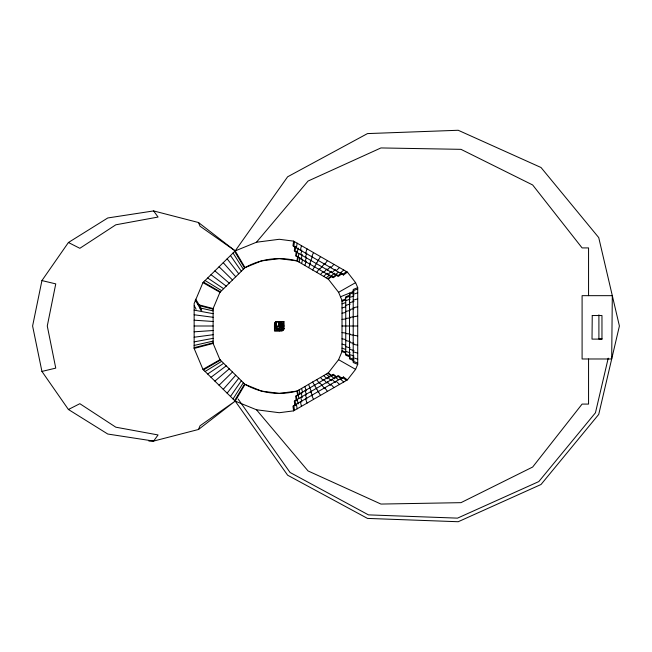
<?xml version="1.0" encoding="UTF-8"?>
<svg xmlns="http://www.w3.org/2000/svg" width="652" height="652" viewBox="0 0 652 652"><rect width="100%" height="100%" fill="white"/><g stroke="black" fill="none" stroke-linecap="round" stroke-linejoin="round"><path stroke-width="0.98" d="M324.745 388.665L324.777 387.777L327.451 391.379M279.781 325.902L279.203 325.503L279.716 325.829M281.729 327.443L281.151 327.231L281.664 327.361M282.65 324.957L282.137 324.5L282.65 324.851M282.65 325.804C282.12 324.835 281.917 326.481 282.65 325.698M283.604 324.174L283.115 323.905M279.276 330.89L279.3 322.015M280.197 323.645L280.523 324.06L280.27 323.677M283.123 322.308L283.261 322.357M280.702 325.487L280.702 325.372A12.306 12.103 -90 0 0 280.23 325.242L280.173 325.209M281.183 326L281.183 323.865L281.729 323.905L281.729 326M198.518 429.472L200.042 425.78L235.201 401.102L198.518 429.472L153.611 441.078L107.776 434.036L68.419 409.497L41.932 371.428L32.6 326L41.932 280.572L68.419 242.503L107.776 217.964L153.611 210.922L198.518 222.528L200.042 226.22L235.201 250.898L256.464 242.234L279.276 239.284L293.596 241.134L292.96 245.885L343.522 275.014L347.386 272.096L355.601 282.642L357.712 287.638L357.712 364.362L355.601 369.358L347.386 379.904L293.596 410.866L279.276 412.716L256.464 409.766L235.201 401.102L202.943 369.358L194.141 348.445L194.141 303.555L202.943 282.642L235.201 250.898L287.638 176.782L367.492 133.587L458.226 130.27L541.021 167.507L598.732 237.597L619.4 326L598.732 414.403L541.021 484.493L458.226 521.73L367.492 518.413L287.638 475.218L235.201 401.102L245.03 384.362A69.471 69.471 0 0 0 297.002 391.086L328.274 372.928L338.592 359.692L342.015 351.567L342.015 300.433L338.592 292.308L328.274 279.072L297.002 260.906L279.276 258.608L261.55 260.906L245.03 267.638L219.952 292.308L213.114 308.559L213.114 343.441L219.952 359.692L245.03 384.362L261.55 391.094L279.276 393.392L297.002 391.094L297.638 395.845M294.94 246.146L294.305 250.89L338.437 276.366L342.3 273.449L343.522 275.014M296.285 251.15L295.649 255.902L333.351 277.719L337.214 274.802M297.638 256.154L297.002 260.906A69.471 69.471 0 0 0 245.022 267.63L235.201 250.898L198.518 222.528M281.411 325.682L281.232 325.397A5.827 5.729 -90 0 1 281.582 325.478L281.672 325.576A12.306 12.103 -90 0 0 281.208 325.446L281.46 325.715M293.816 246.383L294.508 241.664M295.054 251.33L295.747 246.611M296.293 256.269L296.986 251.55M297.532 261.216L298.225 256.497M296.342 247.841L297.198 243.212M297.263 252.601L298.111 247.972M298.86 253.661L298.176 257.361L299.944 257.499L299.097 262.12M279.276 323.897L279.553 324.264L279.26 323.962M281.151 323.066L281.501 323.791L281.208 323.147M608.218 358.168L595.455 412.781L538.797 481.583L457.517 518.136L368.453 514.876L290.067 472.48L238.119 399.04M301.468 245.674L300.36 250.156L301.876 250.14M301.656 251.036L300.768 254.622L302.283 254.614L301.175 259.097M301.583 263.571L302.691 259.088M280.523 322.732L279.977 322.504M305.601 253.172L307.043 248.877M305.34 257.263L306.782 252.968M306.522 257.067L305.079 261.354L306.261 261.159M304.818 265.445L305.975 262.014M283.155 322.968L283.628 323.058L283.139 322.879M282.422 328.054L282.137 327.671M279.512 323.213L279.195 322.919L279.529 323.791M311.697 256.684L313.522 252.609M312.495 256.26L309.627 263.987L310.425 263.571L308.592 267.638M314.5 266.807L314.883 266.155M316.375 263.628L316.75 262.976M318.241 260.45L318.616 259.798M312.634 269.993L320.491 256.619M234.655 400.556L244.598 383.938M233.041 398.975L243.351 382.708M230.482 396.449L241.354 380.752M316.685 272.34L319.35 268.746L319.382 269.635L324.215 264.052M327.451 260.621L324.777 264.223L324.745 263.335M280.482 326.44L280.499 326.155M331.55 376.18L332.716 374.647L335.756 377.011M227.14 393.164L238.762 378.193M347.386 379.904L343.522 376.986L342.3 378.551L338.437 375.633L294.305 401.11L294.94 405.854M282.218 323.596L282.145 323.62M256.464 242.234L308.062 181.044L380.947 147.939L460.98 149.341L532.66 184.964L582.097 247.915L588.56 247.915L588.56 295.666M223.245 389.334L235.739 375.218M320.458 274.533L322.903 271.835M323.93 272.267L326.986 268.893M327.402 270.001L330.458 266.627M330.882 267.736L333.938 264.362M279.561 326.66L279.537 326.994M219.072 385.226L232.495 372.031M323.694 276.415L327.084 273.229L327.834 274.525L331.224 271.338L331.974 272.634L335.364 269.455M336.114 270.751L339.505 267.565M279.252 323.278L279.618 323.669M214.899 381.118L229.243 368.836M283.196 325.56L283.359 325.698M326.179 277.858L329.822 274.818M330.833 276.261L334.476 273.221L335.478 274.663L338.396 272.226M280.238 322.308L280.254 321.974A12.306 12.103 90 0 1 280.662 322.007L280.604 321.933A5.827 5.729 -90 0 0 280.262 321.852L280.262 321.852M340.132 273.066L343.775 270.026M327.744 278.763L330.784 276.407M335.756 274.989L332.716 277.353L331.55 275.82M337.687 275.935L341.493 272.984M342.659 274.516L346.465 271.574M281.24 326.481L281.411 326.636M328.274 279.072L332.137 276.155M211.012 377.296L226.22 365.862M280.507 324.452L280.344 324.582M207.67 374.003L223.628 363.311M278.274 321.77L278.559 321.762M205.103 371.485L221.631 361.347M203.489 369.896L220.384 360.116M343.522 376.986L292.96 406.114L293.596 410.866M202.943 369.358L219.952 359.692M338.592 292.308L355.601 282.642M283.155 323.767L283.685 324.117M68.419 409.497L79.846 403.694L115.811 427.19L158.069 434.949L153.611 441.078L148.917 441.078M282.202 327.98L282.145 327.573M280.303 322.96L280.531 323.384M279.463 322.781L279.512 322.626M357.712 287.638L353.213 289.472L353.213 362.528L357.712 364.362M340.483 296.79L353.979 291.289M350.246 294.948L345.747 296.782L345.747 355.226L350.246 357.051M342.015 300.433L345.609 298.966M353.213 290.719L357.712 288.942M349.48 294.248L353.979 292.471M345.747 297.777L350.246 296.008M342.015 301.305L345.609 299.887M353.213 294.362L357.712 292.781M349.48 297.532L353.979 295.943M345.747 300.694L350.246 299.105M342.015 303.856L345.609 302.585M353.213 300.173L357.712 298.877M349.48 302.756L353.979 301.46M345.747 305.34L350.246 304.044M342.015 307.923L345.609 306.88M194.141 348.445L213.114 343.441M194.141 347.679L213.114 342.846M41.932 371.428L55.754 368.119L47.278 326L55.754 283.881L41.932 280.572M194.141 345.438L213.114 341.102M353.213 307.736L357.712 306.815M349.48 309.561L353.979 308.649M345.747 311.387L350.246 310.474M342.015 313.213L345.609 312.479M194.141 341.868L213.114 338.331M194.141 337.223L213.114 334.72M357.712 316.073L349.48 317.491M345.747 318.437L350.246 317.964M342.015 319.382L345.609 318.999M280.197 326.636L280.613 326.791L280.189 326.717M282.145 326.962L282.446 326.954M194.141 331.811L213.114 330.515M194.141 326L213.114 326M274.378 326L284.166 326M342.015 326L345.609 326M345.747 326L357.712 326M284.19 328.567L276.513 328.567L276.513 322.055M283.84 329.48L275.739 329.48L275.739 321.444M602.13 338.95L598.903 338.95L598.903 314.826M301.876 401.86L300.36 401.844L301.468 406.326M194.141 320.189L213.114 321.485M342.015 332.618L345.609 333.001M345.747 333.563L350.246 334.036M349.48 334.509L357.712 335.927M280.205 325.185L280.262 325.193A5.827 5.729 90 0 1 280.604 325.275L280.759 325.47M194.141 314.777L213.114 317.279M306.261 390.841L305.079 390.646L306.522 394.933M281.411 324.411L281.224 324.9L281.46 324.517M194.141 310.132L213.114 313.669M280.49 327.027L280.466 327.247M342.015 338.787L345.609 339.521M345.747 340.613L350.246 341.526M349.48 342.439L353.979 343.351M353.213 344.264L357.712 345.185M199.83 307.866L213.114 310.898M280.376 323.09L280.531 323.547M198.884 305.527L213.114 309.154M197.931 304.557L213.114 308.559M342.015 344.077L345.609 345.12M345.747 346.66L350.246 347.956M349.48 349.244L353.979 350.54M353.213 351.827L357.712 353.123M342.015 348.144L345.609 349.415M345.747 351.306L350.246 352.895M349.48 354.468L353.979 356.057M353.213 357.638L357.712 359.219M342.015 350.695L345.609 352.113M345.747 354.223L350.246 356M349.48 357.752L353.979 359.529M353.213 361.281L357.712 363.058M279.757 324.72L279.684 324.492A12.306 12.103 -90 0 0 279.26 324.394L279.195 324.362A5.827 5.729 -90 0 1 279.635 324.427L279.684 324.696A5.827 5.729 -90 0 0 279.284 324.541L279.284 324.541A12.306 12.103 -90 0 1 279.684 324.696L279.732 324.835M342.015 351.567L345.609 353.034M353.979 360.711L349.48 358.877L349.48 293.123M68.419 242.503L79.846 248.306L115.811 224.81L158.069 217.051L153.611 210.922M202.943 282.642L219.952 292.308M338.592 359.692L355.601 369.358M293.596 241.134L347.386 272.096M203.489 282.104L220.384 291.884M205.103 280.515L221.631 290.653M207.67 277.997L223.628 288.689M211.012 274.704L226.22 286.138M337.214 377.198L333.351 374.281L295.649 396.098L296.285 400.85M328.274 372.928L332.137 375.845M342.659 377.484L346.465 380.426M337.687 376.065L341.493 379.016M327.744 373.237L330.784 375.593M340.132 378.934L343.775 381.974M338.396 379.774L335.478 377.337L334.476 378.779L330.833 375.739M326.179 374.142L329.822 377.182M214.899 270.882L229.243 283.164M336.114 381.249L339.505 384.435M335.364 382.545L331.974 379.366L331.224 380.662L327.834 377.475L327.084 378.771L323.694 375.585M219.072 266.774L232.495 279.969M330.882 384.264L333.938 387.638M327.402 381.999L330.458 385.373M323.93 379.733L326.986 383.107M320.458 377.467L322.903 380.165M223.245 262.666L235.739 276.782M256.464 409.766L308.062 470.956L380.947 504.061L460.98 502.659L532.66 467.036L582.097 404.085L588.56 404.085L588.56 358.983M227.14 258.836L238.762 273.807M324.215 387.948L319.382 382.365L319.35 383.254L316.685 379.66M279.252 324.631L279.105 323.294A2.363 2.363 0 0 0 278.005 321.86L283.636 321.811L283.636 326M230.482 255.551L241.354 271.248M233.041 253.025L243.351 269.292M234.655 251.444L244.598 268.062M312.634 382.007L320.491 395.381M314.5 385.193L314.883 385.845M316.375 388.372L316.75 389.024M318.241 391.55L318.616 392.202M308.592 384.362L311.46 392.08L310.662 391.665L312.495 395.74M311.697 395.316L313.522 399.391M304.818 386.554L305.975 389.986M305.34 394.737L306.782 399.032M305.601 398.828L307.043 403.123M301.583 388.429L302.691 392.911M301.175 392.903L302.283 397.386L300.768 397.378L301.656 400.964M299.097 389.88L299.944 394.501L298.176 394.639L298.86 398.339M297.263 399.399L298.111 404.028M296.342 404.158L297.198 408.788M297.532 390.784L298.225 395.503M296.293 395.731L296.986 400.45M295.054 400.67L295.747 405.389M293.816 405.617L294.508 410.336M279.105 323.294L279.178 323.905M278.917 326L278.844 323.359A2.095 2.095 0 0 0 274.802 323.359L274.728 326M277.198 328.624L277.198 326.53L279.113 326.53L279.178 328.624A2.363 2.363 0 0 0 280.36 330.67L274.728 330.719L274.728 326.53L276.644 326.53L276.644 328.624M194.272 305.812A64.76 54.01 21.7 0 1 196.13 309.252M195.192 300.246A68.957 57.506 21.7 0 1 200.955 310.474M195.608 299.203A68.957 57.506 21.7 0 1 201.761 310.319M592.244 315.535L592.016 339.113L601.967 339.113L601.967 315.535L592.244 315.535M612.309 295.666L611.69 358.983L582.097 358.983L582.097 295.666L612.309 295.666M281.729 322.292L281.151 322.08L281.672 322.3M283.636 328.608L283.563 329.162A2.095 2.095 0 0 1 279.521 329.162L279.447 326.53L283.636 326.53L283.636 328.608M280.287 326.342L280.287 326.342M283.897 321.542L276.823 321.542A2.363 2.363 0 0 0 274.459 323.905L274.459 330.98L281.542 330.98A2.363 2.363 0 0 0 283.897 328.624L283.897 321.542"/></g></svg>
